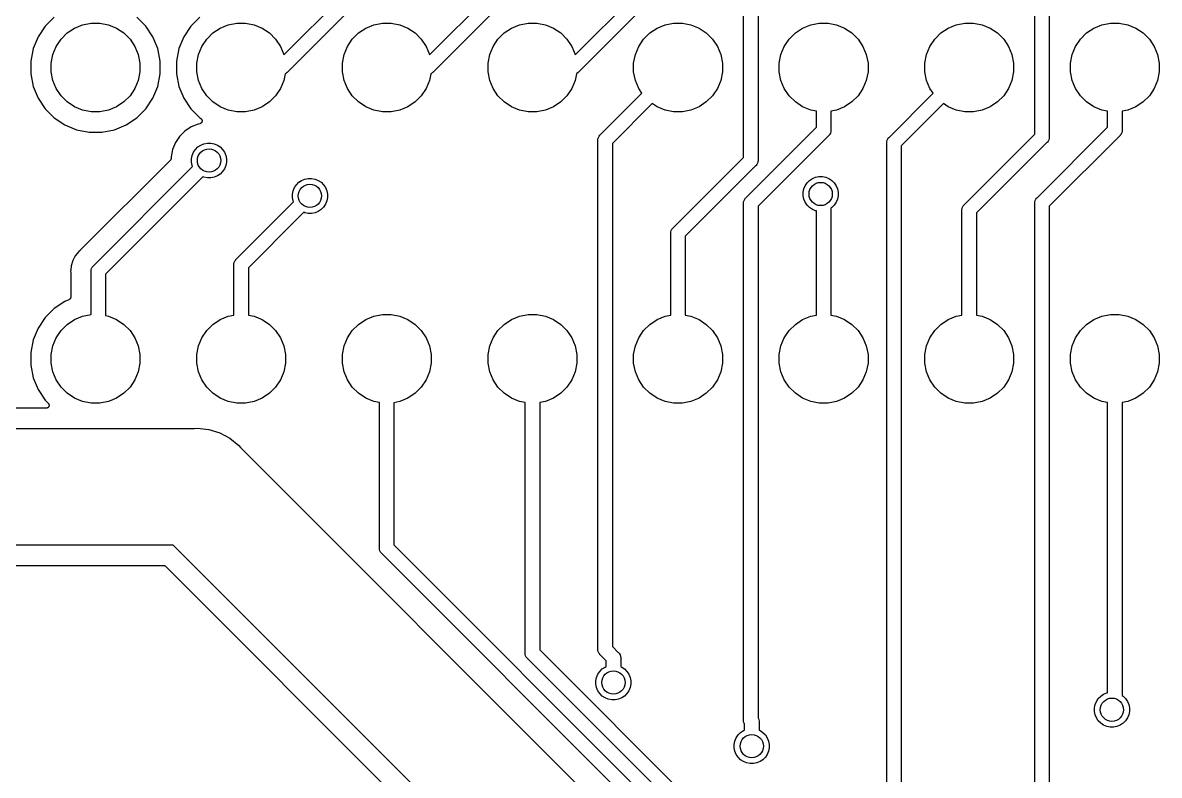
# Model space of a CAD drawing. Extents: x 3.36 to 8.33, y -5.94 to -3.6.
# Drawn here: x 4.37 to 5.138, y -4.514 to -4.005 of the extents above; entities that cross this region are included whole.
import ezdxf

# ---------------------------------------------------------------- set-up
doc = ezdxf.new("R2010")
doc.units = 0
doc.header["$MEASUREMENT"] = 0
doc.layers.add('BLACK', color=7, linetype='CONTINUOUS')

msp = doc.modelspace()

# ---------------------------------------------------------------- linework, layer by layer
at = {"layer": 'BLACK', "linetype": 'CONTINUOUS'}
for p, q in [((4.54666, -4.02709), (4.75816, -3.81559)), ((4.76385, -3.82382), (4.54878, -4.03888)), ((4.64508, -4.02709), (4.8369, -3.83527)), ((4.84259, -3.8435), (4.64721, -4.03888)), ((4.74351, -4.02709), (4.91632, -3.85428)), ((4.92201, -3.86251), (4.74564, -4.03888)), ((5.06398, -3.89294), (5.06398, -4.08244)), ((5.05413, -4.08064), (5.05413, -3.89914)), ((4.85728, -4.09639), (4.85728, -3.97925)), ((4.86713, -3.97925), (4.86713, -4.09818)), ((4.39143, -4.00157), (4.38533, -4.00767)), ((4.45334, -4.00767), (4.44724, -4.00157)), ((4.48985, -4.00157), (4.48375, -4.00767)), ((4.38533, -4.00767), (4.38054, -4.01484)), ((4.40021, -4.01227), (4.40512, -4.00899)), ((4.40512, -4.00899), (4.41058, -4.00673)), ((4.41058, -4.00673), (4.41638, -4.00557)), ((4.41638, -4.00557), (4.42229, -4.00557)), ((4.42229, -4.00557), (4.42809, -4.00673)), ((4.42809, -4.00673), (4.43354, -4.00899)), ((4.43354, -4.00899), (4.43846, -4.01227)), ((4.45813, -4.01484), (4.45334, -4.00767)), ((4.48375, -4.00767), (4.47896, -4.01484)), ((4.49864, -4.01227), (4.50355, -4.00899)), ((4.50355, -4.00899), (4.50901, -4.00673)), ((4.50901, -4.00673), (4.51481, -4.00557)), ((4.51481, -4.00557), (4.52071, -4.00557)), ((4.52071, -4.00557), (4.52651, -4.00673)), ((4.52651, -4.00673), (4.53197, -4.00899)), ((4.53197, -4.00899), (4.53688, -4.01227)), ((4.59706, -4.01227), (4.60197, -4.00899)), ((4.60197, -4.00899), (4.60743, -4.00673)), ((4.60743, -4.00673), (4.61323, -4.00557)), ((4.61323, -4.00557), (4.61914, -4.00557)), ((4.61914, -4.00557), (4.62494, -4.00673)), ((4.62494, -4.00673), (4.6304, -4.00899)), ((4.6304, -4.00899), (4.63531, -4.01227)), ((4.69549, -4.01227), (4.7004, -4.00899)), ((4.7004, -4.00899), (4.70586, -4.00673)), ((4.70586, -4.00673), (4.71166, -4.00557)), ((4.71166, -4.00557), (4.71756, -4.00557)), ((4.71756, -4.00557), (4.72336, -4.00673)), ((4.72336, -4.00673), (4.72882, -4.00899)), ((4.72882, -4.00899), (4.73373, -4.01227)), ((4.79391, -4.01227), (4.79883, -4.00899)), ((4.79883, -4.00899), (4.80428, -4.00673)), ((4.80428, -4.00673), (4.81008, -4.00557)), ((4.81008, -4.00557), (4.81599, -4.00557)), ((4.81599, -4.00557), (4.82179, -4.00673)), ((4.82179, -4.00673), (4.82725, -4.00899)), ((4.82725, -4.00899), (4.83216, -4.01227)), ((4.89234, -4.01227), (4.89725, -4.00899)), ((4.89725, -4.00899), (4.90271, -4.00673)), ((4.90271, -4.00673), (4.90851, -4.00557)), ((4.90851, -4.00557), (4.91442, -4.00557)), ((4.91442, -4.00557), (4.92021, -4.00673)), ((4.92021, -4.00673), (4.92567, -4.00899)), ((4.92567, -4.00899), (4.93058, -4.01227)), ((4.99076, -4.01227), (4.99568, -4.00899)), ((4.99568, -4.00899), (5.00114, -4.00673)), ((5.00114, -4.00673), (5.00693, -4.00557)), ((5.00693, -4.00557), (5.01284, -4.00557)), ((5.01284, -4.00557), (5.01864, -4.00673)), ((5.01864, -4.00673), (5.0241, -4.00899)), ((5.0241, -4.00899), (5.02901, -4.01227)), ((5.08919, -4.01227), (5.0941, -4.00899)), ((5.0941, -4.00899), (5.09956, -4.00673)), ((5.09956, -4.00673), (5.10536, -4.00557)), ((5.10536, -4.00557), (5.11127, -4.00557)), ((5.11127, -4.00557), (5.11706, -4.00673)), ((5.11706, -4.00673), (5.12252, -4.00899)), ((5.12252, -4.00899), (5.12743, -4.01227)), ((4.38054, -4.01484), (4.37724, -4.0228)), ((4.39275, -4.02136), (4.39603, -4.01645)), ((4.39603, -4.01645), (4.40021, -4.01227)), ((4.43846, -4.01227), (4.44264, -4.01645)), ((4.44264, -4.01645), (4.44592, -4.02136)), ((4.46143, -4.0228), (4.45813, -4.01484)), ((4.47896, -4.01484), (4.47566, -4.0228)), ((4.49117, -4.02136), (4.49446, -4.01645)), ((4.49446, -4.01645), (4.49864, -4.01227)), ((4.53688, -4.01227), (4.54106, -4.01645)), ((4.54106, -4.01645), (4.54435, -4.02136)), ((4.5896, -4.02136), (4.59288, -4.01645)), ((4.59288, -4.01645), (4.59706, -4.01227)), ((4.63531, -4.01227), (4.63949, -4.01645)), ((4.63949, -4.01645), (4.64277, -4.02136)), ((4.68802, -4.02136), (4.69131, -4.01645)), ((4.69131, -4.01645), (4.69549, -4.01227)), ((4.73373, -4.01227), (4.73791, -4.01645)), ((4.73791, -4.01645), (4.7412, -4.02136)), ((4.78645, -4.02136), (4.78973, -4.01645)), ((4.78973, -4.01645), (4.79391, -4.01227)), ((4.83216, -4.01227), (4.83634, -4.01645)), ((4.83634, -4.01645), (4.83962, -4.02136)), ((4.88487, -4.02136), (4.88816, -4.01645)), ((4.88816, -4.01645), (4.89234, -4.01227)), ((4.93058, -4.01227), (4.93476, -4.01645)), ((4.93476, -4.01645), (4.93805, -4.02136)), ((4.9833, -4.02136), (4.98658, -4.01645)), ((4.98658, -4.01645), (4.99076, -4.01227)), ((5.02901, -4.01227), (5.03319, -4.01645)), ((5.03319, -4.01645), (5.03647, -4.02136)), ((5.08173, -4.02136), (5.08501, -4.01645)), ((5.08501, -4.01645), (5.08919, -4.01227)), ((5.12743, -4.01227), (5.13161, -4.01645)), ((5.13161, -4.01645), (5.1349, -4.02136)), ((4.37724, -4.0228), (4.37556, -4.03126)), ((4.39049, -4.02682), (4.39275, -4.02136)), ((4.44592, -4.02136), (4.44818, -4.02682)), ((4.46311, -4.03126), (4.46143, -4.0228)), ((4.47566, -4.0228), (4.47398, -4.03126)), ((4.48891, -4.02682), (4.49117, -4.02136)), ((4.54435, -4.02136), (4.54661, -4.02682)), ((4.58734, -4.02682), (4.5896, -4.02136)), ((4.64277, -4.02136), (4.64503, -4.02682)), ((4.68576, -4.02682), (4.68802, -4.02136)), ((4.7412, -4.02136), (4.74346, -4.02682)), ((4.78419, -4.02682), (4.78645, -4.02136)), ((4.83962, -4.02136), (4.84188, -4.02682)), ((4.88261, -4.02682), (4.88487, -4.02136)), ((4.93805, -4.02136), (4.94031, -4.02682)), ((4.98104, -4.02682), (4.9833, -4.02136)), ((5.03647, -4.02136), (5.03873, -4.02682)), ((5.07946, -4.02682), (5.08173, -4.02136)), ((5.1349, -4.02136), (5.13716, -4.02682)), ((4.37556, -4.03126), (4.37556, -4.03989)), ((4.38933, -4.03262), (4.39049, -4.02682)), ((4.38933, -4.03853), (4.38933, -4.03262)), ((4.44818, -4.02682), (4.44933, -4.03262)), ((4.44933, -4.03262), (4.44933, -4.03853)), ((4.46311, -4.03989), (4.46311, -4.03126)), ((4.47398, -4.03126), (4.47398, -4.03989)), ((4.48776, -4.03262), (4.48891, -4.02682)), ((4.48776, -4.03853), (4.48776, -4.03262)), ((4.54661, -4.02682), (4.54666, -4.02709)), ((4.58619, -4.03262), (4.58734, -4.02682)), ((4.58619, -4.03853), (4.58619, -4.03262)), ((4.64503, -4.02682), (4.64508, -4.02709)), ((4.68461, -4.03262), (4.68576, -4.02682)), ((4.68461, -4.03853), (4.68461, -4.03262)), ((4.74346, -4.02682), (4.74351, -4.02709)), ((4.78304, -4.03262), (4.78419, -4.02682)), ((4.78304, -4.03853), (4.78304, -4.03262)), ((4.84188, -4.02682), (4.84304, -4.03262)), ((4.84304, -4.03262), (4.84304, -4.03853)), ((4.88146, -4.03262), (4.88261, -4.02682)), ((4.88146, -4.03853), (4.88146, -4.03262)), ((4.94031, -4.02682), (4.94146, -4.03262)), ((4.94146, -4.03262), (4.94146, -4.03853)), ((4.97989, -4.03262), (4.98104, -4.02682)), ((4.97989, -4.03853), (4.97989, -4.03262)), ((5.03873, -4.02682), (5.03989, -4.03262)), ((5.03989, -4.03262), (5.03989, -4.03853)), ((5.07831, -4.03262), (5.07946, -4.02682)), ((5.07831, -4.03853), (5.07831, -4.03262)), ((5.13716, -4.02682), (5.13831, -4.03262)), ((5.13831, -4.03262), (5.13831, -4.03853)), ((4.37556, -4.03989), (4.37724, -4.04834)), ((4.39049, -4.04433), (4.38933, -4.03853)), ((4.44933, -4.03853), (4.44818, -4.04433)), ((4.46143, -4.04834), (4.46311, -4.03989)), ((4.47398, -4.03989), (4.47566, -4.04834)), ((4.48891, -4.04433), (4.48776, -4.03853)), ((4.54749, -4.0399), (4.54661, -4.04433)), ((4.54788, -4.03969), (4.54749, -4.0399)), ((4.54863, -4.03907), (4.54788, -4.03969)), ((4.54878, -4.03888), (4.54863, -4.03907)), ((4.58734, -4.04433), (4.58619, -4.03853)), ((4.64591, -4.0399), (4.64503, -4.04433)), ((4.64631, -4.03969), (4.64591, -4.0399)), ((4.64706, -4.03907), (4.64631, -4.03969)), ((4.64721, -4.03888), (4.64706, -4.03907)), ((4.68576, -4.04433), (4.68461, -4.03853)), ((4.74434, -4.0399), (4.74346, -4.04433)), ((4.74473, -4.03969), (4.74434, -4.0399)), ((4.74548, -4.03907), (4.74473, -4.03969)), ((4.74564, -4.03888), (4.74548, -4.03907)), ((4.78419, -4.04433), (4.78304, -4.03853)), ((4.84304, -4.03853), (4.84188, -4.04433)), ((4.88261, -4.04433), (4.88146, -4.03853)), ((4.94146, -4.03853), (4.94031, -4.04433)), ((4.98104, -4.04433), (4.97989, -4.03853)), ((5.03989, -4.03853), (5.03873, -4.04433)), ((5.07946, -4.04433), (5.07831, -4.03853)), ((5.13831, -4.03853), (5.13716, -4.04433)), ((4.39275, -4.04979), (4.39049, -4.04433)), ((4.44818, -4.04433), (4.44592, -4.04979)), ((4.49117, -4.04979), (4.48891, -4.04433)), ((4.54661, -4.04433), (4.54435, -4.04979)), ((4.5896, -4.04979), (4.58734, -4.04433)), ((4.64503, -4.04433), (4.64277, -4.04979)), ((4.68802, -4.04979), (4.68576, -4.04433)), ((4.74346, -4.04433), (4.7412, -4.04979)), ((4.78645, -4.04979), (4.78419, -4.04433)), ((4.84188, -4.04433), (4.83962, -4.04979)), ((4.88487, -4.04979), (4.88261, -4.04433)), ((4.94031, -4.04433), (4.93805, -4.04979)), ((4.9833, -4.04979), (4.98104, -4.04433)), ((5.03873, -4.04433), (5.03647, -4.04979)), ((5.08173, -4.04979), (5.07946, -4.04433)), ((5.13716, -4.04433), (5.1349, -4.04979)), ((4.37724, -4.04834), (4.38054, -4.05631)), ((4.39603, -4.0547), (4.39275, -4.04979)), ((4.40021, -4.05888), (4.39603, -4.0547)), ((4.44264, -4.0547), (4.43846, -4.05888)), ((4.44592, -4.04979), (4.44264, -4.0547)), ((4.45813, -4.05631), (4.46143, -4.04834)), ((4.47566, -4.04834), (4.47896, -4.05631)), ((4.49446, -4.0547), (4.49117, -4.04979)), ((4.49864, -4.05888), (4.49446, -4.0547)), ((4.54106, -4.0547), (4.53688, -4.05888)), ((4.54435, -4.04979), (4.54106, -4.0547)), ((4.59288, -4.0547), (4.5896, -4.04979)), ((4.59706, -4.05888), (4.59288, -4.0547)), ((4.63949, -4.0547), (4.63531, -4.05888)), ((4.64277, -4.04979), (4.63949, -4.0547)), ((4.69131, -4.0547), (4.68802, -4.04979)), ((4.69549, -4.05888), (4.69131, -4.0547)), ((4.73791, -4.0547), (4.73373, -4.05888)), ((4.7412, -4.04979), (4.73791, -4.0547)), ((4.76047, -4.08118), (4.78862, -4.05303)), ((4.78862, -4.05303), (4.78645, -4.04979)), ((4.83634, -4.0547), (4.83216, -4.05888)), ((4.83962, -4.04979), (4.83634, -4.0547)), ((4.88816, -4.0547), (4.88487, -4.04979)), ((4.89234, -4.05888), (4.88816, -4.0547)), ((4.93476, -4.0547), (4.93058, -4.05888)), ((4.93805, -4.04979), (4.93476, -4.0547)), ((4.95567, -4.08283), (4.98547, -4.05303)), ((4.98547, -4.05303), (4.9833, -4.04979)), ((5.03319, -4.0547), (5.02901, -4.05888)), ((5.03647, -4.04979), (5.03319, -4.0547)), ((5.08501, -4.0547), (5.08173, -4.04979)), ((5.08919, -4.05888), (5.08501, -4.0547)), ((5.13161, -4.0547), (5.12743, -4.05888)), ((5.1349, -4.04979), (5.13161, -4.0547)), ((4.38054, -4.05631), (4.38533, -4.06348)), ((4.38533, -4.06348), (4.39143, -4.06958)), ((4.40512, -4.06216), (4.40021, -4.05888)), ((4.41058, -4.06442), (4.40512, -4.06216)), ((4.43354, -4.06216), (4.42809, -4.06442)), ((4.43846, -4.05888), (4.43354, -4.06216)), ((4.44724, -4.06958), (4.45334, -4.06348)), ((4.45334, -4.06348), (4.45813, -4.05631)), ((4.47896, -4.05631), (4.48375, -4.06348)), ((4.48375, -4.06348), (4.48985, -4.06958)), ((4.50355, -4.06216), (4.49864, -4.05888)), ((4.50901, -4.06442), (4.50355, -4.06216)), ((4.53197, -4.06216), (4.52651, -4.06442)), ((4.53688, -4.05888), (4.53197, -4.06216)), ((4.60197, -4.06216), (4.59706, -4.05888)), ((4.60743, -4.06442), (4.60197, -4.06216)), ((4.6304, -4.06216), (4.62494, -4.06442)), ((4.63531, -4.05888), (4.6304, -4.06216)), ((4.7004, -4.06216), (4.69549, -4.05888)), ((4.70586, -4.06442), (4.7004, -4.06216)), ((4.72882, -4.06216), (4.72336, -4.06442)), ((4.73373, -4.05888), (4.72882, -4.06216)), ((4.79558, -4.05999), (4.7687, -4.08687)), ((4.79883, -4.06216), (4.79558, -4.05999)), ((4.80428, -4.06442), (4.79883, -4.06216)), ((4.82725, -4.06216), (4.82179, -4.06442)), ((4.83216, -4.05888), (4.82725, -4.06216)), ((4.89725, -4.06216), (4.89234, -4.05888)), ((4.90271, -4.06442), (4.89725, -4.06216)), ((4.92567, -4.06216), (4.92021, -4.06442)), ((4.93058, -4.05888), (4.92567, -4.06216)), ((4.99243, -4.05999), (4.9639, -4.08852)), ((4.99568, -4.06216), (4.99243, -4.05999)), ((5.00114, -4.06442), (4.99568, -4.06216)), ((5.0241, -4.06216), (5.01864, -4.06442)), ((5.02901, -4.05888), (5.0241, -4.06216)), ((5.0941, -4.06216), (5.08919, -4.05888)), ((5.09956, -4.06442), (5.0941, -4.06216)), ((5.12252, -4.06216), (5.11706, -4.06442)), ((5.12743, -4.05888), (5.12252, -4.06216)), ((4.39143, -4.06958), (4.3986, -4.07437)), ((4.41638, -4.06557), (4.41058, -4.06442)), ((4.42229, -4.06557), (4.41638, -4.06557)), ((4.42809, -4.06442), (4.42229, -4.06557)), ((4.44007, -4.07437), (4.44724, -4.06958)), ((4.48985, -4.06958), (4.4905, -4.07001)), ((4.4905, -4.07001), (4.49052, -4.07002)), ((4.49052, -4.07002), (4.49052, -4.07003)), ((4.49052, -4.07003), (4.49052, -4.07003)), ((4.49052, -4.07003), (4.49052, -4.07003)), ((4.49052, -4.07003), (4.49067, -4.07015)), ((4.49067, -4.07015), (4.49081, -4.07027)), ((4.49081, -4.07027), (4.49081, -4.07027)), ((4.49081, -4.07027), (4.49082, -4.07028)), ((4.49082, -4.07028), (4.49093, -4.07042)), ((4.49093, -4.07042), (4.49105, -4.07057)), ((4.49105, -4.07057), (4.49105, -4.07057)), ((4.49105, -4.07057), (4.49106, -4.07058)), ((4.49106, -4.07058), (4.49114, -4.07074)), ((4.49114, -4.07074), (4.49123, -4.07091)), ((4.49123, -4.07091), (4.49123, -4.07091)), ((4.49123, -4.07091), (4.49123, -4.07092)), ((4.49123, -4.07092), (4.49129, -4.0711)), ((4.49129, -4.0711), (4.49134, -4.07128)), ((4.49134, -4.07128), (4.49134, -4.07128)), ((4.49134, -4.07128), (4.49134, -4.07129)), ((4.49134, -4.07129), (4.49136, -4.07146)), ((4.51481, -4.06557), (4.50901, -4.06442)), ((4.52071, -4.06557), (4.51481, -4.06557)), ((4.52651, -4.06442), (4.52071, -4.06557)), ((4.61323, -4.06557), (4.60743, -4.06442)), ((4.61914, -4.06557), (4.61323, -4.06557)), ((4.62494, -4.06442), (4.61914, -4.06557)), ((4.71166, -4.06557), (4.70586, -4.06442)), ((4.71756, -4.06557), (4.71166, -4.06557)), ((4.72336, -4.06442), (4.71756, -4.06557)), ((4.81008, -4.06557), (4.80428, -4.06442)), ((4.81599, -4.06557), (4.81008, -4.06557)), ((4.82179, -4.06442), (4.81599, -4.06557)), ((4.90654, -4.06518), (4.90271, -4.06442)), ((4.90654, -4.07596), (4.90654, -4.06518)), ((4.92021, -4.06442), (4.91638, -4.06518)), ((4.91638, -4.06518), (4.91638, -4.07776)), ((5.00693, -4.06557), (5.00114, -4.06442)), ((5.01284, -4.06557), (5.00693, -4.06557)), ((5.01864, -4.06442), (5.01284, -4.06557)), ((5.10339, -4.06518), (5.09956, -4.06442)), ((5.10339, -4.07596), (5.10339, -4.06518)), ((5.11706, -4.06442), (5.11323, -4.06518)), ((5.11323, -4.06518), (5.11323, -4.07776)), ((4.3986, -4.07437), (4.40656, -4.07767)), ((4.40656, -4.07767), (4.41502, -4.07935)), ((4.42365, -4.07935), (4.4321, -4.07767)), ((4.4321, -4.07767), (4.44007, -4.07437)), ((4.47975, -4.07855), (4.47619, -4.08211)), ((4.48394, -4.07575), (4.47975, -4.07855)), ((4.4886, -4.07382), (4.48394, -4.07575)), ((4.48979, -4.07358), (4.4886, -4.07382)), ((4.48997, -4.07353), (4.48979, -4.07358)), ((4.49015, -4.07347), (4.48997, -4.07353)), ((4.49016, -4.07347), (4.49015, -4.07347)), ((4.49015, -4.07347), (4.49015, -4.07347)), ((4.49033, -4.07338), (4.49016, -4.07347)), ((4.49049, -4.07329), (4.49033, -4.07338)), ((4.4905, -4.07329), (4.49049, -4.07329)), ((4.49049, -4.07329), (4.49049, -4.07329)), ((4.49064, -4.07317), (4.4905, -4.07329)), ((4.49079, -4.07305), (4.49064, -4.07317)), ((4.49092, -4.0729), (4.49079, -4.07305)), ((4.49079, -4.07305), (4.49079, -4.07305)), ((4.49079, -4.07305), (4.49079, -4.07305)), ((4.49104, -4.07276), (4.49092, -4.0729)), ((4.49113, -4.07257), (4.49104, -4.07275)), ((4.49104, -4.07275), (4.49104, -4.07275)), ((4.49104, -4.07275), (4.49104, -4.07276)), ((4.49122, -4.07242), (4.49113, -4.07257)), ((4.49128, -4.07222), (4.49122, -4.07241)), ((4.49122, -4.07241), (4.49122, -4.07241)), ((4.49122, -4.07241), (4.49122, -4.07242)), ((4.49133, -4.07205), (4.49128, -4.07222)), ((4.49134, -4.07204), (4.49133, -4.07205)), ((4.49133, -4.07205), (4.49133, -4.07205)), ((4.49136, -4.07184), (4.49134, -4.07204)), ((4.49136, -4.07146), (4.49137, -4.07166)), ((4.49137, -4.07167), (4.49136, -4.07184)), ((4.49137, -4.07166), (4.49137, -4.07167)), ((4.49137, -4.07167), (4.49137, -4.07167)), ((4.8589, -4.12361), (4.90654, -4.07596)), ((4.91631, -4.07897), (4.91603, -4.07989)), ((4.91638, -4.07824), (4.91631, -4.07897)), ((4.91638, -4.07776), (4.91641, -4.078)), ((4.91641, -4.078), (4.91638, -4.07824)), ((4.91638, -4.07824), (4.91638, -4.07824)), ((5.05575, -4.12361), (5.10339, -4.07596)), ((5.11316, -4.07897), (5.11288, -4.07989)), ((5.11323, -4.07824), (5.11316, -4.07897)), ((5.11323, -4.07776), (5.11326, -4.078)), ((5.11326, -4.078), (5.11323, -4.07824)), ((5.11323, -4.07824), (5.11323, -4.07824)), ((4.41502, -4.07935), (4.42365, -4.07935)), ((4.47338, -4.0863), (4.47146, -4.09096)), ((4.47619, -4.08211), (4.47338, -4.0863)), ((4.49262, -4.08707), (4.4949, -4.08661)), ((4.4949, -4.08661), (4.49723, -4.08661)), ((4.49723, -4.08661), (4.49951, -4.08707)), ((4.75883, -4.08483), (4.75886, -4.08459)), ((4.75886, -4.08507), (4.75883, -4.08483)), ((4.75886, -4.08459), (4.75893, -4.08387)), ((4.75886, -4.08459), (4.75886, -4.08459)), ((4.75886, -4.42857), (4.75886, -4.08507)), ((4.75893, -4.08387), (4.75921, -4.08294)), ((4.75921, -4.08294), (4.75967, -4.08208)), ((4.75967, -4.08208), (4.76028, -4.08133)), ((4.76028, -4.08133), (4.76047, -4.08118)), ((4.91477, -4.08165), (4.86713, -4.1293)), ((4.91496, -4.0815), (4.91477, -4.08165)), ((4.91511, -4.08131), (4.91496, -4.0815)), ((4.91557, -4.08075), (4.91511, -4.08131)), ((4.91511, -4.08131), (4.91511, -4.08131)), ((4.91563, -4.08063), (4.91557, -4.08075)), ((4.91603, -4.07989), (4.91563, -4.08063)), ((4.95403, -4.08648), (4.95406, -4.08624)), ((4.95406, -4.08672), (4.95403, -4.08648)), ((4.95406, -4.08624), (4.95413, -4.08552)), ((4.95406, -4.08624), (4.95406, -4.08624)), ((4.95406, -4.57983), (4.95406, -4.08672)), ((4.95413, -4.08552), (4.95441, -4.08459)), ((4.95441, -4.08459), (4.95487, -4.08373)), ((4.95487, -4.08373), (4.95548, -4.08299)), ((4.95548, -4.08299), (4.95567, -4.08283)), ((5.00658, -4.1282), (5.05413, -4.08064)), ((5.06236, -4.08633), (5.01481, -4.13388)), ((5.06255, -4.08617), (5.06236, -4.08633)), ((5.06271, -4.08599), (5.06255, -4.08617)), ((5.06317, -4.08542), (5.06271, -4.08599)), ((5.06271, -4.08599), (5.06271, -4.08599)), ((5.06319, -4.08539), (5.06317, -4.08542)), ((5.06362, -4.08457), (5.06319, -4.08539)), ((5.06391, -4.08364), (5.06362, -4.08457)), ((5.06398, -4.08292), (5.06391, -4.08364)), ((5.11162, -4.08165), (5.06398, -4.1293)), ((5.06398, -4.08244), (5.064, -4.08268)), ((5.064, -4.08268), (5.06398, -4.08292)), ((5.06398, -4.08292), (5.06398, -4.08292)), ((5.11181, -4.0815), (5.11162, -4.08165)), ((5.11196, -4.08131), (5.11181, -4.0815)), ((5.11242, -4.08075), (5.11196, -4.08131)), ((5.11196, -4.08131), (5.11196, -4.08131)), ((5.11248, -4.08063), (5.11242, -4.08075)), ((5.11288, -4.07989), (5.11248, -4.08063)), ((4.47146, -4.09096), (4.47047, -4.0959)), ((4.48471, -4.09498), (4.4856, -4.09283)), ((4.4856, -4.09283), (4.48689, -4.0909)), ((4.48689, -4.0909), (4.48853, -4.08925)), ((4.48853, -4.08925), (4.49047, -4.08796)), ((4.49047, -4.08796), (4.49262, -4.08707)), ((4.49951, -4.08707), (4.50166, -4.08796)), ((4.50166, -4.08796), (4.50359, -4.08925)), ((4.50359, -4.08925), (4.50524, -4.0909)), ((4.50524, -4.0909), (4.50653, -4.09283)), ((4.50653, -4.09283), (4.50742, -4.09498)), ((4.7687, -4.08687), (4.7687, -4.42677)), ((4.9639, -4.08852), (4.9639, -4.58603)), ((4.4699, -4.09815), (4.40875, -4.15929)), ((4.47001, -4.098), (4.4699, -4.09815)), ((4.47013, -4.09787), (4.47001, -4.098)), ((4.47014, -4.09785), (4.47013, -4.09786)), ((4.47013, -4.09786), (4.47013, -4.09787)), ((4.47023, -4.09769), (4.47014, -4.09785)), ((4.47031, -4.09753), (4.47023, -4.09769)), ((4.47032, -4.09752), (4.47031, -4.09753)), ((4.47037, -4.09734), (4.47032, -4.09751)), ((4.47032, -4.09751), (4.47032, -4.09752)), ((4.47043, -4.09716), (4.47037, -4.09734)), ((4.47045, -4.09696), (4.47043, -4.09714)), ((4.47043, -4.09714), (4.47043, -4.09715)), ((4.47043, -4.09715), (4.47043, -4.09716)), ((4.47047, -4.09678), (4.47045, -4.09696)), ((4.47047, -4.0959), (4.47047, -4.09675)), ((4.47047, -4.09675), (4.47047, -4.09676)), ((4.47047, -4.09676), (4.47047, -4.09676)), ((4.47047, -4.09676), (4.47047, -4.09676)), ((4.47047, -4.09676), (4.47047, -4.09678)), ((4.48425, -4.09726), (4.48471, -4.09498)), ((4.48425, -4.09959), (4.48425, -4.09726)), ((4.48471, -4.10187), (4.48425, -4.09959)), ((4.48498, -4.10254), (4.48471, -4.10187)), ((4.50742, -4.10187), (4.50653, -4.10402)), ((4.50742, -4.09498), (4.50787, -4.09726)), ((4.50787, -4.09959), (4.50742, -4.10187)), ((4.50787, -4.09726), (4.50787, -4.09959)), ((4.80973, -4.14394), (4.85728, -4.09639)), ((4.86551, -4.10208), (4.81796, -4.14963)), ((4.8657, -4.10192), (4.86551, -4.10208)), ((4.86586, -4.10173), (4.8657, -4.10192)), ((4.86632, -4.10117), (4.86586, -4.10173)), ((4.86586, -4.10173), (4.86586, -4.10173)), ((4.86677, -4.10032), (4.86632, -4.10117)), ((4.86705, -4.09939), (4.86677, -4.10031)), ((4.86677, -4.10031), (4.86677, -4.10032)), ((4.86713, -4.09867), (4.86705, -4.09939)), ((4.86713, -4.09818), (4.86715, -4.09843)), ((4.86715, -4.09843), (4.86713, -4.09867)), ((4.86713, -4.09867), (4.86713, -4.09867)), ((4.41795, -4.16958), (4.48498, -4.10254)), ((4.49194, -4.1095), (4.42618, -4.17527)), ((4.49262, -4.10978), (4.49194, -4.1095)), ((4.4949, -4.11024), (4.49262, -4.10978)), ((4.49951, -4.10978), (4.49723, -4.11024)), ((4.50166, -4.10889), (4.49951, -4.10978)), ((4.50359, -4.1076), (4.50166, -4.10889)), ((4.50524, -4.10595), (4.50359, -4.1076)), ((4.50653, -4.10402), (4.50524, -4.10595)), ((4.90385, -4.11059), (4.906, -4.1097)), ((4.906, -4.1097), (4.90829, -4.10925)), ((4.90829, -4.10925), (4.91061, -4.10925)), ((4.91061, -4.10925), (4.91289, -4.1097)), ((4.91289, -4.1097), (4.91504, -4.11059)), ((4.49723, -4.11024), (4.4949, -4.11024)), ((4.55288, -4.11888), (4.55377, -4.11673)), ((4.55377, -4.11673), (4.55506, -4.11479)), ((4.55506, -4.11479), (4.55671, -4.11315)), ((4.55671, -4.11315), (4.55864, -4.11186)), ((4.55864, -4.11186), (4.56079, -4.11097)), ((4.56079, -4.11097), (4.56307, -4.11051)), ((4.56307, -4.11051), (4.5654, -4.11051)), ((4.5654, -4.11051), (4.56768, -4.11097)), ((4.56768, -4.11097), (4.56983, -4.11186)), ((4.56983, -4.11186), (4.57176, -4.11315)), ((4.57176, -4.11315), (4.57341, -4.11479)), ((4.57341, -4.11479), (4.5747, -4.11673)), ((4.5747, -4.11673), (4.57559, -4.11888)), ((4.89809, -4.11762), (4.89898, -4.11547)), ((4.89898, -4.11547), (4.90027, -4.11353)), ((4.90027, -4.11353), (4.90192, -4.11189)), ((4.90192, -4.11189), (4.90385, -4.11059)), ((4.91504, -4.11059), (4.91698, -4.11189)), ((4.91698, -4.11189), (4.91862, -4.11353)), ((4.91862, -4.11353), (4.91992, -4.11547)), ((4.91992, -4.11547), (4.92081, -4.11762)), ((4.55242, -4.12116), (4.55288, -4.11888)), ((4.55242, -4.12349), (4.55242, -4.12116)), ((4.55288, -4.12577), (4.55242, -4.12349)), ((4.57559, -4.11888), (4.57605, -4.12116)), ((4.57605, -4.12349), (4.57559, -4.12577)), ((4.57605, -4.12116), (4.57605, -4.12349)), ((4.85764, -4.12536), (4.85809, -4.12451)), ((4.85809, -4.12451), (4.85871, -4.12376)), ((4.85871, -4.12376), (4.8589, -4.12361)), ((4.89764, -4.1199), (4.89809, -4.11762)), ((4.89764, -4.12223), (4.89764, -4.1199)), ((4.89809, -4.12451), (4.89764, -4.12223)), ((4.89898, -4.12666), (4.89809, -4.12451)), ((4.92081, -4.12451), (4.91992, -4.12666)), ((4.92081, -4.11762), (4.92126, -4.1199)), ((4.92126, -4.12223), (4.92081, -4.12451)), ((4.92126, -4.1199), (4.92126, -4.12223)), ((5.05449, -4.12536), (5.05494, -4.12451)), ((5.05494, -4.12451), (5.05556, -4.12376)), ((5.05556, -4.12376), (5.05575, -4.12361)), ((4.51445, -4.16515), (4.54912, -4.13048)), ((4.54912, -4.13048), (4.55316, -4.12644)), ((4.54912, -4.13048), (4.54912, -4.13048)), ((4.55316, -4.12644), (4.55288, -4.12577)), ((4.56983, -4.13279), (4.56768, -4.13368)), ((4.57176, -4.1315), (4.56983, -4.13279)), ((4.57341, -4.12985), (4.57176, -4.1315)), ((4.5747, -4.12792), (4.57341, -4.12985)), ((4.57559, -4.12577), (4.5747, -4.12792)), ((4.85726, -4.12726), (4.85728, -4.12702)), ((4.85728, -4.1275), (4.85726, -4.12726)), ((4.85728, -4.12702), (4.85735, -4.12629)), ((4.85728, -4.12702), (4.85728, -4.12702)), ((4.85728, -4.47648), (4.85728, -4.1275)), ((4.85735, -4.12629), (4.85764, -4.12536)), ((4.86713, -4.1293), (4.86713, -4.47491)), ((4.90027, -4.12859), (4.89898, -4.12666)), ((4.90192, -4.13024), (4.90027, -4.12859)), ((4.90385, -4.13153), (4.90192, -4.13024)), ((4.906, -4.13242), (4.90385, -4.13153)), ((4.90654, -4.13253), (4.906, -4.13242)), ((4.90654, -4.20282), (4.90654, -4.13253)), ((4.91698, -4.13024), (4.91638, -4.13063)), ((4.91638, -4.13063), (4.91638, -4.20282)), ((4.91862, -4.12859), (4.91698, -4.13024)), ((4.91992, -4.12666), (4.91862, -4.12859)), ((5.00494, -4.13185), (5.00504, -4.13088)), ((5.00496, -4.13209), (5.00494, -4.13185)), ((5.00496, -4.20282), (5.00496, -4.13209)), ((5.00504, -4.13088), (5.00532, -4.12995)), ((5.00532, -4.12995), (5.00577, -4.1291)), ((5.00577, -4.1291), (5.00624, -4.12854)), ((5.00624, -4.12854), (5.00639, -4.12835)), ((5.00624, -4.12854), (5.00624, -4.12854)), ((5.00639, -4.12835), (5.00658, -4.1282)), ((5.05411, -4.12726), (5.05413, -4.12702)), ((5.05413, -4.1275), (5.05411, -4.12726)), ((5.05413, -4.12702), (5.05421, -4.12629)), ((5.05413, -4.12702), (5.05413, -4.12702)), ((5.05413, -4.52923), (5.05413, -4.1275)), ((5.05421, -4.12629), (5.05449, -4.12536)), ((5.06398, -4.1293), (5.06398, -4.52855)), ((4.55608, -4.13744), (4.52268, -4.17084)), ((4.56012, -4.1334), (4.55608, -4.13744)), ((4.55608, -4.13744), (4.55608, -4.13744)), ((4.56079, -4.13368), (4.56012, -4.1334)), ((4.56307, -4.13413), (4.56079, -4.13368)), ((4.5654, -4.13413), (4.56307, -4.13413)), ((4.56768, -4.13368), (4.5654, -4.13413)), ((5.01481, -4.13388), (5.01481, -4.20282)), ((4.80809, -4.14759), (4.80811, -4.14735)), ((4.80811, -4.14784), (4.80809, -4.14759)), ((4.80811, -4.14735), (4.80819, -4.14663)), ((4.80811, -4.14735), (4.80811, -4.14735)), ((4.80811, -4.20282), (4.80811, -4.14784)), ((4.80819, -4.14663), (4.80847, -4.1457)), ((4.80847, -4.1457), (4.80892, -4.14485)), ((4.80892, -4.14485), (4.80954, -4.1441)), ((4.80954, -4.1441), (4.80973, -4.14394)), ((4.81796, -4.14963), (4.81796, -4.20282)), ((4.40564, -4.16279), (4.4039, -4.16604)), ((4.40797, -4.15994), (4.40564, -4.16279)), ((4.40861, -4.15942), (4.40797, -4.15994)), ((4.40867, -4.15936), (4.40861, -4.15942)), ((4.40873, -4.15931), (4.40867, -4.15936)), ((4.40875, -4.15929), (4.40873, -4.15931)), ((4.40283, -4.16956), (4.40255, -4.17241)), ((4.4039, -4.16604), (4.40283, -4.16956)), ((4.41669, -4.17134), (4.41715, -4.17048)), ((4.41715, -4.17048), (4.41776, -4.16973)), ((4.41776, -4.16973), (4.41795, -4.16958)), ((4.51281, -4.1688), (4.51291, -4.16783)), ((4.51284, -4.16904), (4.51281, -4.1688)), ((4.51284, -4.20282), (4.51284, -4.16904)), ((4.51291, -4.16783), (4.51319, -4.16691)), ((4.51319, -4.16691), (4.51365, -4.16605)), ((4.51365, -4.16605), (4.51411, -4.16549)), ((4.51411, -4.16549), (4.51426, -4.1653)), ((4.51411, -4.16549), (4.51411, -4.16549)), ((4.51426, -4.1653), (4.51445, -4.16515)), ((4.52268, -4.17084), (4.52268, -4.20282)), ((4.40255, -4.17241), (4.40247, -4.17323)), ((4.40247, -4.17323), (4.40255, -4.17405)), ((4.40255, -4.17241), (4.40255, -4.17241)), ((4.40255, -4.17405), (4.40255, -4.17408)), ((4.40255, -4.17408), (4.40255, -4.17416)), ((4.40255, -4.17416), (4.40256, -4.17424)), ((4.40256, -4.17424), (4.40256, -4.19067)), ((4.41631, -4.17323), (4.41634, -4.17299)), ((4.41634, -4.17347), (4.41631, -4.17323)), ((4.41634, -4.17299), (4.41641, -4.17226)), ((4.41634, -4.17299), (4.41634, -4.17299)), ((4.41634, -4.20243), (4.41634, -4.17347)), ((4.41641, -4.17226), (4.41669, -4.17134)), ((4.42618, -4.17527), (4.42618, -4.2032)), ((4.3986, -4.19363), (4.39143, -4.19842)), ((4.40134, -4.19249), (4.3986, -4.19363)), ((4.40151, -4.1924), (4.40134, -4.19249)), ((4.40167, -4.19232), (4.40151, -4.1924)), ((4.40168, -4.19231), (4.40167, -4.19232)), ((4.40183, -4.19219), (4.40168, -4.19231)), ((4.40168, -4.19231), (4.40168, -4.19231)), ((4.40197, -4.19208), (4.40183, -4.19219)), ((4.40198, -4.19207), (4.40197, -4.19207)), ((4.40197, -4.19207), (4.40197, -4.19208)), ((4.4021, -4.19193), (4.40198, -4.19207)), ((4.40221, -4.19178), (4.4021, -4.19193)), ((4.40222, -4.19178), (4.40221, -4.19178)), ((4.40231, -4.19161), (4.40222, -4.19177)), ((4.40222, -4.19177), (4.40222, -4.19178)), ((4.4024, -4.19145), (4.40231, -4.19161)), ((4.40241, -4.19143), (4.4024, -4.19144)), ((4.4024, -4.19144), (4.4024, -4.19145)), ((4.40246, -4.19125), (4.40241, -4.19143)), ((4.40252, -4.19108), (4.40246, -4.19125)), ((4.40254, -4.19088), (4.40252, -4.19106)), ((4.40252, -4.19106), (4.40252, -4.19107)), ((4.40252, -4.19107), (4.40252, -4.19108)), ((4.40256, -4.1907), (4.40254, -4.19088)), ((4.40256, -4.19067), (4.40256, -4.19068)), ((4.40256, -4.19068), (4.40256, -4.19068)), ((4.40256, -4.19068), (4.40256, -4.19068)), ((4.40256, -4.19068), (4.40256, -4.1907)), ((4.39143, -4.19842), (4.38533, -4.20452)), ((4.38533, -4.20452), (4.38054, -4.21169)), ((4.39603, -4.2133), (4.40021, -4.20912)), ((4.40021, -4.20912), (4.40512, -4.20584)), ((4.40512, -4.20584), (4.41058, -4.20358)), ((4.41058, -4.20358), (4.41634, -4.20243)), ((4.42618, -4.2032), (4.42809, -4.20358)), ((4.42809, -4.20358), (4.43354, -4.20584)), ((4.43354, -4.20584), (4.43846, -4.20912)), ((4.43846, -4.20912), (4.44264, -4.2133)), ((4.49446, -4.2133), (4.49864, -4.20912)), ((4.49864, -4.20912), (4.50355, -4.20584)), ((4.50355, -4.20584), (4.50901, -4.20358)), ((4.50901, -4.20358), (4.51284, -4.20282)), ((4.52268, -4.20282), (4.52651, -4.20358)), ((4.52651, -4.20358), (4.53197, -4.20584)), ((4.53197, -4.20584), (4.53688, -4.20912)), ((4.53688, -4.20912), (4.54106, -4.2133)), ((4.59288, -4.2133), (4.59706, -4.20912)), ((4.59706, -4.20912), (4.60197, -4.20584)), ((4.60197, -4.20584), (4.60743, -4.20358)), ((4.60743, -4.20358), (4.61323, -4.20243)), ((4.61323, -4.20243), (4.61914, -4.20243)), ((4.61914, -4.20243), (4.62494, -4.20358)), ((4.62494, -4.20358), (4.6304, -4.20584)), ((4.6304, -4.20584), (4.63531, -4.20912)), ((4.63531, -4.20912), (4.63949, -4.2133)), ((4.69131, -4.2133), (4.69549, -4.20912)), ((4.69549, -4.20912), (4.7004, -4.20584)), ((4.7004, -4.20584), (4.70586, -4.20358)), ((4.70586, -4.20358), (4.71166, -4.20243)), ((4.71166, -4.20243), (4.71756, -4.20243)), ((4.71756, -4.20243), (4.72336, -4.20358)), ((4.72336, -4.20358), (4.72882, -4.20584)), ((4.72882, -4.20584), (4.73373, -4.20912)), ((4.73373, -4.20912), (4.73791, -4.2133)), ((4.78973, -4.2133), (4.79391, -4.20912)), ((4.79391, -4.20912), (4.79883, -4.20584)), ((4.79883, -4.20584), (4.80428, -4.20358)), ((4.80428, -4.20358), (4.80811, -4.20282)), ((4.81796, -4.20282), (4.82179, -4.20358)), ((4.82179, -4.20358), (4.82725, -4.20584)), ((4.82725, -4.20584), (4.83216, -4.20912)), ((4.83216, -4.20912), (4.83634, -4.2133)), ((4.88816, -4.2133), (4.89234, -4.20912)), ((4.89234, -4.20912), (4.89725, -4.20584)), ((4.89725, -4.20584), (4.90271, -4.20358)), ((4.90271, -4.20358), (4.90654, -4.20282)), ((4.91638, -4.20282), (4.92021, -4.20358)), ((4.92021, -4.20358), (4.92567, -4.20584)), ((4.92567, -4.20584), (4.93058, -4.20912)), ((4.93058, -4.20912), (4.93476, -4.2133)), ((4.98658, -4.2133), (4.99076, -4.20912)), ((4.99076, -4.20912), (4.99568, -4.20584)), ((4.99568, -4.20584), (5.00114, -4.20358)), ((5.00114, -4.20358), (5.00496, -4.20282)), ((5.01481, -4.20282), (5.01864, -4.20358)), ((5.01864, -4.20358), (5.0241, -4.20584)), ((5.0241, -4.20584), (5.02901, -4.20912)), ((5.02901, -4.20912), (5.03319, -4.2133)), ((5.08501, -4.2133), (5.08919, -4.20912)), ((5.08919, -4.20912), (5.0941, -4.20584)), ((5.0941, -4.20584), (5.09956, -4.20358)), ((5.09956, -4.20358), (5.10536, -4.20243)), ((5.10536, -4.20243), (5.11127, -4.20243)), ((5.11127, -4.20243), (5.11706, -4.20358)), ((5.11706, -4.20358), (5.12252, -4.20584)), ((5.12252, -4.20584), (5.12743, -4.20912)), ((5.12743, -4.20912), (5.13161, -4.2133)), ((4.38054, -4.21169), (4.37724, -4.21966)), ((4.39275, -4.21821), (4.39603, -4.2133)), ((4.44264, -4.2133), (4.44592, -4.21821)), ((4.49117, -4.21821), (4.49446, -4.2133)), ((4.54106, -4.2133), (4.54435, -4.21821)), ((4.5896, -4.21821), (4.59288, -4.2133)), ((4.63949, -4.2133), (4.64277, -4.21821)), ((4.68802, -4.21821), (4.69131, -4.2133)), ((4.73791, -4.2133), (4.7412, -4.21821)), ((4.78645, -4.21821), (4.78973, -4.2133)), ((4.83634, -4.2133), (4.83962, -4.21821)), ((4.88487, -4.21821), (4.88816, -4.2133)), ((4.93476, -4.2133), (4.93805, -4.21821)), ((4.9833, -4.21821), (4.98658, -4.2133)), ((5.03319, -4.2133), (5.03647, -4.21821)), ((5.08173, -4.21821), (5.08501, -4.2133)), ((5.13161, -4.2133), (5.1349, -4.21821)), ((4.37724, -4.21966), (4.37556, -4.22811)), ((4.38933, -4.22947), (4.39049, -4.22367)), ((4.39049, -4.22367), (4.39275, -4.21821)), ((4.44592, -4.21821), (4.44818, -4.22367)), ((4.44818, -4.22367), (4.44933, -4.22947)), ((4.48776, -4.22947), (4.48891, -4.22367)), ((4.48891, -4.22367), (4.49117, -4.21821)), ((4.54435, -4.21821), (4.54661, -4.22367)), ((4.54661, -4.22367), (4.54776, -4.22947)), ((4.58619, -4.22947), (4.58734, -4.22367)), ((4.58734, -4.22367), (4.5896, -4.21821)), ((4.64277, -4.21821), (4.64503, -4.22367)), ((4.64503, -4.22367), (4.64619, -4.22947)), ((4.68461, -4.22947), (4.68576, -4.22367)), ((4.68576, -4.22367), (4.68802, -4.21821)), ((4.7412, -4.21821), (4.74346, -4.22367)), ((4.74346, -4.22367), (4.74461, -4.22947)), ((4.78304, -4.22947), (4.78419, -4.22367)), ((4.78419, -4.22367), (4.78645, -4.21821)), ((4.83962, -4.21821), (4.84188, -4.22367)), ((4.84188, -4.22367), (4.84304, -4.22947)), ((4.88146, -4.22947), (4.88261, -4.22367)), ((4.88261, -4.22367), (4.88487, -4.21821)), ((4.93805, -4.21821), (4.94031, -4.22367)), ((4.94031, -4.22367), (4.94146, -4.22947)), ((4.97989, -4.22947), (4.98104, -4.22367)), ((4.98104, -4.22367), (4.9833, -4.21821)), ((5.03647, -4.21821), (5.03873, -4.22367)), ((5.03873, -4.22367), (5.03989, -4.22947)), ((5.07831, -4.22947), (5.07946, -4.22367)), ((5.07946, -4.22367), (5.08173, -4.21821)), ((5.1349, -4.21821), (5.13716, -4.22367)), ((5.13716, -4.22367), (5.13831, -4.22947)), ((4.37556, -4.22811), (4.37556, -4.23674)), ((4.38933, -4.23538), (4.38933, -4.22947)), ((4.44933, -4.22947), (4.44933, -4.23538)), ((4.48776, -4.23538), (4.48776, -4.22947)), ((4.54776, -4.22947), (4.54776, -4.23538)), ((4.58619, -4.23538), (4.58619, -4.22947)), ((4.64619, -4.22947), (4.64619, -4.23538)), ((4.68461, -4.23538), (4.68461, -4.22947)), ((4.74461, -4.22947), (4.74461, -4.23538)), ((4.78304, -4.23538), (4.78304, -4.22947)), ((4.84304, -4.22947), (4.84304, -4.23538)), ((4.88146, -4.23538), (4.88146, -4.22947)), ((4.94146, -4.22947), (4.94146, -4.23538)), ((4.97989, -4.23538), (4.97989, -4.22947)), ((5.03989, -4.22947), (5.03989, -4.23538)), ((5.07831, -4.23538), (5.07831, -4.22947)), ((5.13831, -4.22947), (5.13831, -4.23538)), ((4.37556, -4.23674), (4.37724, -4.2452)), ((4.39049, -4.24118), (4.38933, -4.23538)), ((4.44933, -4.23538), (4.44818, -4.24118)), ((4.48891, -4.24118), (4.48776, -4.23538)), ((4.54776, -4.23538), (4.54661, -4.24118)), ((4.58734, -4.24118), (4.58619, -4.23538)), ((4.64619, -4.23538), (4.64503, -4.24118)), ((4.68576, -4.24118), (4.68461, -4.23538)), ((4.74461, -4.23538), (4.74346, -4.24118)), ((4.78419, -4.24118), (4.78304, -4.23538)), ((4.84304, -4.23538), (4.84188, -4.24118)), ((4.88261, -4.24118), (4.88146, -4.23538)), ((4.94146, -4.23538), (4.94031, -4.24118)), ((4.98104, -4.24118), (4.97989, -4.23538)), ((5.03989, -4.23538), (5.03873, -4.24118)), ((5.07946, -4.24118), (5.07831, -4.23538)), ((5.13831, -4.23538), (5.13716, -4.24118)), ((4.37724, -4.2452), (4.38054, -4.25316)), ((4.39275, -4.24664), (4.39049, -4.24118)), ((4.39603, -4.25155), (4.39275, -4.24664)), ((4.44592, -4.24664), (4.44264, -4.25155)), ((4.44818, -4.24118), (4.44592, -4.24664)), ((4.49117, -4.24664), (4.48891, -4.24118)), ((4.49446, -4.25155), (4.49117, -4.24664)), ((4.54435, -4.24664), (4.54106, -4.25155)), ((4.54661, -4.24118), (4.54435, -4.24664)), ((4.5896, -4.24664), (4.58734, -4.24118)), ((4.59288, -4.25155), (4.5896, -4.24664)), ((4.64277, -4.24664), (4.63949, -4.25155)), ((4.64503, -4.24118), (4.64277, -4.24664)), ((4.68802, -4.24664), (4.68576, -4.24118)), ((4.69131, -4.25155), (4.68802, -4.24664)), ((4.7412, -4.24664), (4.73791, -4.25155)), ((4.74346, -4.24118), (4.7412, -4.24664)), ((4.78645, -4.24664), (4.78419, -4.24118)), ((4.78973, -4.25155), (4.78645, -4.24664)), ((4.83962, -4.24664), (4.83634, -4.25155)), ((4.84188, -4.24118), (4.83962, -4.24664)), ((4.88487, -4.24664), (4.88261, -4.24118)), ((4.88816, -4.25155), (4.88487, -4.24664)), ((4.93805, -4.24664), (4.93476, -4.25155)), ((4.94031, -4.24118), (4.93805, -4.24664)), ((4.9833, -4.24664), (4.98104, -4.24118)), ((4.98658, -4.25155), (4.9833, -4.24664)), ((5.03647, -4.24664), (5.03319, -4.25155)), ((5.03873, -4.24118), (5.03647, -4.24664)), ((5.08173, -4.24664), (5.07946, -4.24118)), ((5.08501, -4.25155), (5.08173, -4.24664)), ((5.1349, -4.24664), (5.13161, -4.25155)), ((5.13716, -4.24118), (5.1349, -4.24664)), ((4.38054, -4.25316), (4.38533, -4.26033)), ((4.40021, -4.25573), (4.39603, -4.25155)), ((4.40512, -4.25901), (4.40021, -4.25573)), ((4.43846, -4.25573), (4.43354, -4.25901)), ((4.44264, -4.25155), (4.43846, -4.25573)), ((4.49864, -4.25573), (4.49446, -4.25155)), ((4.50355, -4.25901), (4.49864, -4.25573)), ((4.53688, -4.25573), (4.53197, -4.25901)), ((4.54106, -4.25155), (4.53688, -4.25573)), ((4.59706, -4.25573), (4.59288, -4.25155)), ((4.60197, -4.25901), (4.59706, -4.25573)), ((4.63531, -4.25573), (4.6304, -4.25901)), ((4.63949, -4.25155), (4.63531, -4.25573)), ((4.69549, -4.25573), (4.69131, -4.25155)), ((4.7004, -4.25901), (4.69549, -4.25573)), ((4.73373, -4.25573), (4.72882, -4.25901)), ((4.73791, -4.25155), (4.73373, -4.25573)), ((4.79391, -4.25573), (4.78973, -4.25155)), ((4.79883, -4.25901), (4.79391, -4.25573)), ((4.83216, -4.25573), (4.82725, -4.25901)), ((4.83634, -4.25155), (4.83216, -4.25573)), ((4.89234, -4.25573), (4.88816, -4.25155)), ((4.89725, -4.25901), (4.89234, -4.25573)), ((4.93058, -4.25573), (4.92567, -4.25901)), ((4.93476, -4.25155), (4.93058, -4.25573)), ((4.99076, -4.25573), (4.98658, -4.25155)), ((4.99568, -4.25901), (4.99076, -4.25573)), ((5.02901, -4.25573), (5.0241, -4.25901)), ((5.03319, -4.25155), (5.02901, -4.25573)), ((5.08919, -4.25573), (5.08501, -4.25155)), ((5.0941, -4.25901), (5.08919, -4.25573)), ((5.12743, -4.25573), (5.12252, -4.25901)), ((5.13161, -4.25155), (5.12743, -4.25573)), ((4.38533, -4.26033), (4.38738, -4.26239)), ((4.38738, -4.26239), (4.3874, -4.2624)), ((4.3874, -4.2624), (4.3874, -4.2624)), ((4.3874, -4.2624), (4.3874, -4.2624)), ((4.3874, -4.2624), (4.3874, -4.26241)), ((4.3874, -4.26241), (4.38752, -4.26255)), ((4.38752, -4.26255), (4.38764, -4.2627)), ((4.38764, -4.2627), (4.38764, -4.2627)), ((4.38764, -4.2627), (4.38764, -4.26271)), ((4.38764, -4.26271), (4.38773, -4.26288)), ((4.38773, -4.26288), (4.38782, -4.26304)), ((4.38782, -4.26304), (4.38782, -4.26305)), ((4.38782, -4.26305), (4.38782, -4.26305)), ((4.38782, -4.26305), (4.38787, -4.26323)), ((4.38787, -4.26323), (4.38793, -4.26341)), ((4.38793, -4.26341), (4.38793, -4.26341)), ((4.38793, -4.26341), (4.38793, -4.26342)), ((4.38793, -4.26342), (4.38794, -4.2636)), ((4.41058, -4.26127), (4.40512, -4.25901)), ((4.41638, -4.26243), (4.41058, -4.26127)), ((4.42229, -4.26243), (4.41638, -4.26243)), ((4.42809, -4.26127), (4.42229, -4.26243)), ((4.43354, -4.25901), (4.42809, -4.26127)), ((4.50901, -4.26127), (4.50355, -4.25901)), ((4.51481, -4.26243), (4.50901, -4.26127)), ((4.52071, -4.26243), (4.51481, -4.26243)), ((4.52651, -4.26127), (4.52071, -4.26243)), ((4.53197, -4.25901), (4.52651, -4.26127)), ((4.60743, -4.26127), (4.60197, -4.25901)), ((4.61122, -4.26203), (4.60743, -4.26127)), ((4.61122, -4.35999), (4.61122, -4.26203)), ((4.62494, -4.26127), (4.62106, -4.26204)), ((4.62106, -4.26204), (4.62106, -4.3582)), ((4.6304, -4.25901), (4.62494, -4.26127)), ((4.70586, -4.26127), (4.7004, -4.25901)), ((4.70969, -4.26203), (4.70586, -4.26127)), ((4.70969, -4.4309), (4.70969, -4.26203)), ((4.72336, -4.26127), (4.71953, -4.26203)), ((4.71953, -4.26203), (4.71953, -4.42911)), ((4.72882, -4.25901), (4.72336, -4.26127)), ((4.80428, -4.26127), (4.79883, -4.25901)), ((4.81008, -4.26243), (4.80428, -4.26127)), ((4.81599, -4.26243), (4.81008, -4.26243)), ((4.82179, -4.26127), (4.81599, -4.26243)), ((4.82725, -4.25901), (4.82179, -4.26127)), ((4.90271, -4.26127), (4.89725, -4.25901)), ((4.90851, -4.26243), (4.90271, -4.26127)), ((4.91442, -4.26243), (4.90851, -4.26243)), ((4.92021, -4.26127), (4.91442, -4.26243)), ((4.92567, -4.25901), (4.92021, -4.26127)), ((5.00114, -4.26127), (4.99568, -4.25901)), ((5.00693, -4.26243), (5.00114, -4.26127)), ((5.01284, -4.26243), (5.00693, -4.26243)), ((5.01864, -4.26127), (5.01284, -4.26243)), ((5.0241, -4.25901), (5.01864, -4.26127)), ((5.09956, -4.26127), (5.0941, -4.25901)), ((5.10339, -4.26203), (5.09956, -4.26127)), ((5.10339, -4.45802), (5.10339, -4.26203)), ((5.11706, -4.26127), (5.11323, -4.26203)), ((5.11323, -4.26203), (5.11323, -4.45992)), ((5.12252, -4.25901), (5.11706, -4.26127)), ((4.38599, -4.26575), (4.35425, -4.26575)), ((4.38618, -4.26573), (4.38599, -4.26575)), ((4.38637, -4.26571), (4.38618, -4.26573)), ((4.38656, -4.26565), (4.38637, -4.26571)), ((4.38637, -4.26571), (4.38637, -4.26571)), ((4.38637, -4.26571), (4.38637, -4.26571)), ((4.38674, -4.2656), (4.38656, -4.26565)), ((4.38692, -4.26551), (4.38674, -4.2656)), ((4.38674, -4.2656), (4.38674, -4.2656)), ((4.38674, -4.2656), (4.38674, -4.2656)), ((4.38708, -4.26542), (4.38692, -4.26551)), ((4.38723, -4.2653), (4.38708, -4.26542)), ((4.38708, -4.26542), (4.38708, -4.26542)), ((4.38708, -4.26542), (4.38708, -4.26542)), ((4.38737, -4.26518), (4.38723, -4.2653)), ((4.38738, -4.26518), (4.38737, -4.26518)), ((4.38751, -4.26502), (4.38738, -4.26518)), ((4.38738, -4.26518), (4.38738, -4.26518)), ((4.38762, -4.26489), (4.38751, -4.26502)), ((4.38772, -4.26471), (4.38762, -4.26488)), ((4.38762, -4.26488), (4.38762, -4.26488)), ((4.38762, -4.26488), (4.38762, -4.26489)), ((4.3878, -4.26455), (4.38772, -4.26471)), ((4.38781, -4.26454), (4.3878, -4.26455)), ((4.3878, -4.26455), (4.3878, -4.26455)), ((4.38786, -4.26436), (4.38781, -4.26454)), ((4.38792, -4.26418), (4.38786, -4.26436)), ((4.38794, -4.26398), (4.38792, -4.26418)), ((4.38792, -4.26418), (4.38792, -4.26418)), ((4.38792, -4.26418), (4.38792, -4.26418)), ((4.38794, -4.2636), (4.38796, -4.26379)), ((4.38796, -4.2638), (4.38794, -4.26398)), ((4.38796, -4.26379), (4.38796, -4.2638)), ((4.38796, -4.2638), (4.38796, -4.2638)), ((4.18441, -4.27953), (4.48626, -4.27953)), ((4.48626, -4.27953), (4.48819, -4.27934)), ((4.48819, -4.27934), (4.49012, -4.27953)), ((4.49012, -4.27953), (4.49591, -4.2801)), ((4.49591, -4.2801), (4.50333, -4.28235)), ((4.50333, -4.28235), (4.51017, -4.286)), ((4.51017, -4.286), (4.51616, -4.29092)), ((4.51616, -4.29092), (4.5174, -4.29243)), ((4.5174, -4.29243), (4.93757, -4.7126)), ((4.47188, -4.35827), (4.17004, -4.35827)), ((4.89205, -4.77844), (4.47188, -4.35827)), ((4.6112, -4.36024), (4.61122, -4.35999)), ((4.61129, -4.3612), (4.6112, -4.36024)), ((4.61157, -4.36213), (4.61129, -4.3612)), ((4.61203, -4.36298), (4.61157, -4.36213)), ((4.61241, -4.36344), (4.61203, -4.36298)), ((4.62106, -4.3582), (4.95676, -4.6939)), ((4.61265, -4.36373), (4.61241, -4.36344)), ((4.61283, -4.36389), (4.61265, -4.36373)), ((4.95107, -4.70213), (4.61283, -4.36389)), ((4.17081, -4.37205), (4.46536, -4.37205)), ((4.46536, -4.37205), (4.46536, -4.37205)), ((4.46536, -4.37205), (4.46537, -4.37205)), ((4.46537, -4.37205), (4.46537, -4.37205)), ((4.46537, -4.37205), (4.46539, -4.37205)), ((4.46539, -4.37205), (4.46556, -4.37207)), ((4.46556, -4.37207), (4.46575, -4.37209)), ((4.46575, -4.37209), (4.46576, -4.37209)), ((4.46576, -4.37209), (4.46577, -4.37209)), ((4.46577, -4.37209), (4.46594, -4.37214)), ((4.46594, -4.37214), (4.46611, -4.3722)), ((4.46611, -4.3722), (4.46612, -4.3722)), ((4.46612, -4.3722), (4.46613, -4.37221)), ((4.46613, -4.37221), (4.46629, -4.37229)), ((4.46629, -4.37229), (4.46645, -4.37238)), ((4.46645, -4.37238), (4.46646, -4.37239)), ((4.46646, -4.37239), (4.46647, -4.37239)), ((4.46647, -4.37239), (4.46661, -4.37251)), ((4.46661, -4.37251), (4.46675, -4.37262)), ((4.46675, -4.37262), (4.88176, -4.78764)), ((4.70967, -4.43115), (4.70969, -4.4309)), ((4.70976, -4.43211), (4.70967, -4.43115)), ((4.71004, -4.43304), (4.70976, -4.43211)), ((4.71953, -4.42911), (4.95873, -4.66831)), ((4.75883, -4.42881), (4.75886, -4.42857)), ((4.75886, -4.42905), (4.75883, -4.42881)), ((4.7589, -4.42946), (4.75886, -4.42905)), ((4.75893, -4.42978), (4.7589, -4.42946)), ((4.75921, -4.4307), (4.75893, -4.42978)), ((4.75967, -4.43156), (4.75921, -4.4307)), ((4.76008, -4.43207), (4.75967, -4.43156)), ((4.76028, -4.43231), (4.76008, -4.43207)), ((4.76047, -4.43246), (4.76028, -4.43231)), ((4.7687, -4.42677), (4.77268, -4.43075)), ((4.77268, -4.43075), (4.77286, -4.4309)), ((4.77286, -4.4309), (4.77302, -4.43109)), ((4.77302, -4.43109), (4.77302, -4.43109)), ((4.77302, -4.43109), (4.77326, -4.43139)), ((4.77326, -4.43139), (4.77348, -4.43165)), ((4.77348, -4.43165), (4.77394, -4.43251)), ((4.7105, -4.43389), (4.71004, -4.43304)), ((4.71092, -4.43441), (4.7105, -4.43389)), ((4.71111, -4.43464), (4.71092, -4.43441)), ((4.7113, -4.4348), (4.71111, -4.43464)), ((4.95304, -4.67654), (4.7113, -4.4348)), ((4.76445, -4.43644), (4.76047, -4.43246)), ((4.76445, -4.44036), (4.76445, -4.43644)), ((4.77394, -4.43251), (4.77422, -4.43344)), ((4.77422, -4.43344), (4.77429, -4.43416)), ((4.77429, -4.43416), (4.77429, -4.43416)), ((4.77429, -4.43416), (4.77431, -4.4344)), ((4.77431, -4.4344), (4.77429, -4.43464)), ((4.77429, -4.43464), (4.77429, -4.44036)), ((4.75756, -4.44994), (4.75801, -4.44766)), ((4.75801, -4.44766), (4.7589, -4.44551)), ((4.7589, -4.44551), (4.76019, -4.44358)), ((4.76019, -4.44358), (4.76184, -4.44193)), ((4.76184, -4.44193), (4.76377, -4.44064)), ((4.76377, -4.44064), (4.76445, -4.44036)), ((4.77429, -4.44036), (4.77496, -4.44064)), ((4.77496, -4.44064), (4.7769, -4.44193)), ((4.7769, -4.44193), (4.77854, -4.44358)), ((4.77854, -4.44358), (4.77983, -4.44551)), ((4.77983, -4.44551), (4.78073, -4.44766)), ((4.78073, -4.44766), (4.78118, -4.44994)), ((4.75756, -4.45227), (4.75756, -4.44994)), ((4.75801, -4.45455), (4.75756, -4.45227)), ((4.7589, -4.4567), (4.75801, -4.45455)), ((4.78073, -4.45455), (4.77983, -4.4567)), ((4.78118, -4.45227), (4.78073, -4.45455)), ((4.78118, -4.44994), (4.78118, -4.45227)), ((4.76019, -4.45863), (4.7589, -4.4567)), ((4.76184, -4.46028), (4.76019, -4.45863)), ((4.76377, -4.46157), (4.76184, -4.46028)), ((4.76592, -4.46246), (4.76377, -4.46157)), ((4.7682, -4.46292), (4.76592, -4.46246)), ((4.77053, -4.46292), (4.7682, -4.46292)), ((4.77281, -4.46246), (4.77053, -4.46292)), ((4.77496, -4.46157), (4.77281, -4.46246)), ((4.7769, -4.46028), (4.77496, -4.46157)), ((4.77854, -4.45863), (4.7769, -4.46028)), ((4.77983, -4.4567), (4.77854, -4.45863)), ((5.09583, -4.46389), (5.09712, -4.46196)), ((5.09712, -4.46196), (5.09877, -4.46031)), ((5.09877, -4.46031), (5.1007, -4.45902)), ((5.1007, -4.45902), (5.10285, -4.45813)), ((5.10285, -4.45813), (5.10339, -4.45802)), ((5.11323, -4.45992), (5.11383, -4.46031)), ((5.11383, -4.46031), (5.11547, -4.46196)), ((5.11547, -4.46196), (5.11677, -4.46389)), ((5.09449, -4.46833), (5.09494, -4.46604)), ((5.09449, -4.47065), (5.09449, -4.46833)), ((5.09494, -4.47293), (5.09449, -4.47065)), ((5.09494, -4.46604), (5.09583, -4.46389)), ((5.11677, -4.46389), (5.11766, -4.46604)), ((5.11766, -4.46604), (5.11811, -4.46833)), ((5.11811, -4.47065), (5.11766, -4.47293)), ((5.11811, -4.46833), (5.11811, -4.47065)), ((4.85726, -4.47672), (4.85728, -4.47648)), ((4.85728, -4.47697), (4.85726, -4.47672)), ((4.8573, -4.47715), (4.85728, -4.47697)), ((4.85735, -4.47769), (4.8573, -4.47715)), ((4.85764, -4.47862), (4.85735, -4.47769)), ((4.86713, -4.47491), (4.86744, -4.4755)), ((4.86744, -4.4755), (4.86772, -4.47643)), ((4.86772, -4.47643), (4.86779, -4.47715)), ((4.86779, -4.47715), (4.86779, -4.47715)), ((4.86779, -4.47715), (4.86782, -4.47739)), ((4.86782, -4.47739), (4.86779, -4.47763)), ((4.86779, -4.47763), (4.86779, -4.48335)), ((5.09583, -4.47508), (5.09494, -4.47293)), ((5.09712, -4.47702), (5.09583, -4.47508)), ((5.09877, -4.47866), (5.09712, -4.47702)), ((5.11547, -4.47702), (5.11383, -4.47866)), ((5.11677, -4.47508), (5.11547, -4.47702)), ((5.11766, -4.47293), (5.11677, -4.47508)), ((4.8537, -4.48657), (4.85534, -4.48492)), ((4.85534, -4.48492), (4.85728, -4.48363)), ((4.85728, -4.48363), (4.85795, -4.48335)), ((4.85795, -4.47921), (4.85764, -4.47862)), ((4.85795, -4.48335), (4.85795, -4.47921)), ((4.86779, -4.48335), (4.86847, -4.48363)), ((4.86847, -4.48363), (4.8704, -4.48492)), ((4.8704, -4.48492), (4.87205, -4.48657)), ((5.1007, -4.47996), (5.09877, -4.47866)), ((5.10285, -4.48085), (5.1007, -4.47996)), ((5.10514, -4.4813), (5.10285, -4.48085)), ((5.10746, -4.4813), (5.10514, -4.4813)), ((5.10974, -4.48085), (5.10746, -4.4813)), ((5.11189, -4.47996), (5.10974, -4.48085)), ((5.11383, -4.47866), (5.11189, -4.47996)), ((4.85106, -4.49293), (4.85151, -4.49065)), ((4.85106, -4.49526), (4.85106, -4.49293)), ((4.85151, -4.49065), (4.85241, -4.4885)), ((4.85241, -4.4885), (4.8537, -4.48657)), ((4.87205, -4.48657), (4.87334, -4.4885)), ((4.87334, -4.4885), (4.87423, -4.49065)), ((4.87423, -4.49065), (4.87468, -4.49293)), ((4.87468, -4.49293), (4.87468, -4.49526)), ((4.85151, -4.49754), (4.85106, -4.49526)), ((4.85241, -4.49969), (4.85151, -4.49754)), ((4.8537, -4.50162), (4.85241, -4.49969)), ((4.87334, -4.49969), (4.87205, -4.50162)), ((4.87423, -4.49754), (4.87334, -4.49969)), ((4.87468, -4.49526), (4.87423, -4.49754)), ((4.85534, -4.50327), (4.8537, -4.50162)), ((4.85728, -4.50456), (4.85534, -4.50327)), ((4.85943, -4.50545), (4.85728, -4.50456)), ((4.86171, -4.50591), (4.85943, -4.50545)), ((4.86404, -4.50591), (4.86171, -4.50591)), ((4.86632, -4.50545), (4.86404, -4.50591)), ((4.86847, -4.50456), (4.86632, -4.50545)), ((4.8704, -4.50327), (4.86847, -4.50456)), ((4.87205, -4.50162), (4.8704, -4.50327))]:
    msp.add_line(p, q, dxfattribs=at)
at = {"layer": 'BLACK'}
for centre in [(4.49606, -4.09843), (4.56424, -4.12232), (4.90945, -4.12106), (4.76937, -4.4511), (5.1063, -4.46949), (4.86287, -4.4941)]:
    msp.add_circle(centre, 0.00787, dxfattribs=at)

doc.saveas('drawing.dxf')
